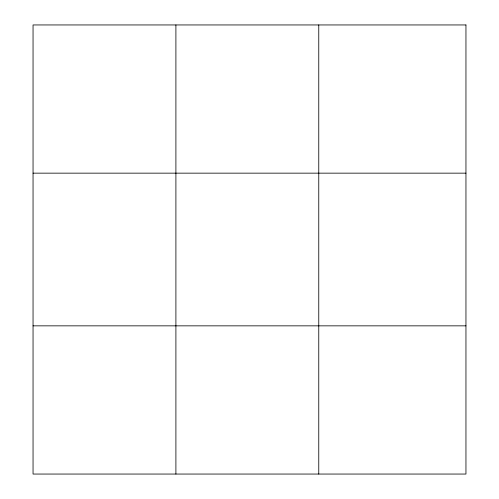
<?xml version="1.0" encoding="UTF-8"?>
<svg xmlns="http://www.w3.org/2000/svg" width="499" height="499" viewBox="0 0 499 499"><rect width="100%" height="100%" fill="white"/><g stroke="black" fill="none" stroke-linecap="round" stroke-linejoin="round"><path stroke-width="0.75" d="M175.904 474.05L175.904 24.95M318.767 474.05L318.767 24.95M33.046 173.153L465.954 173.153M33.046 325.847L465.954 325.847M465.954 24.95L465.954 474.05L33.046 474.05L33.046 24.95L465.954 24.95"/></g></svg>
